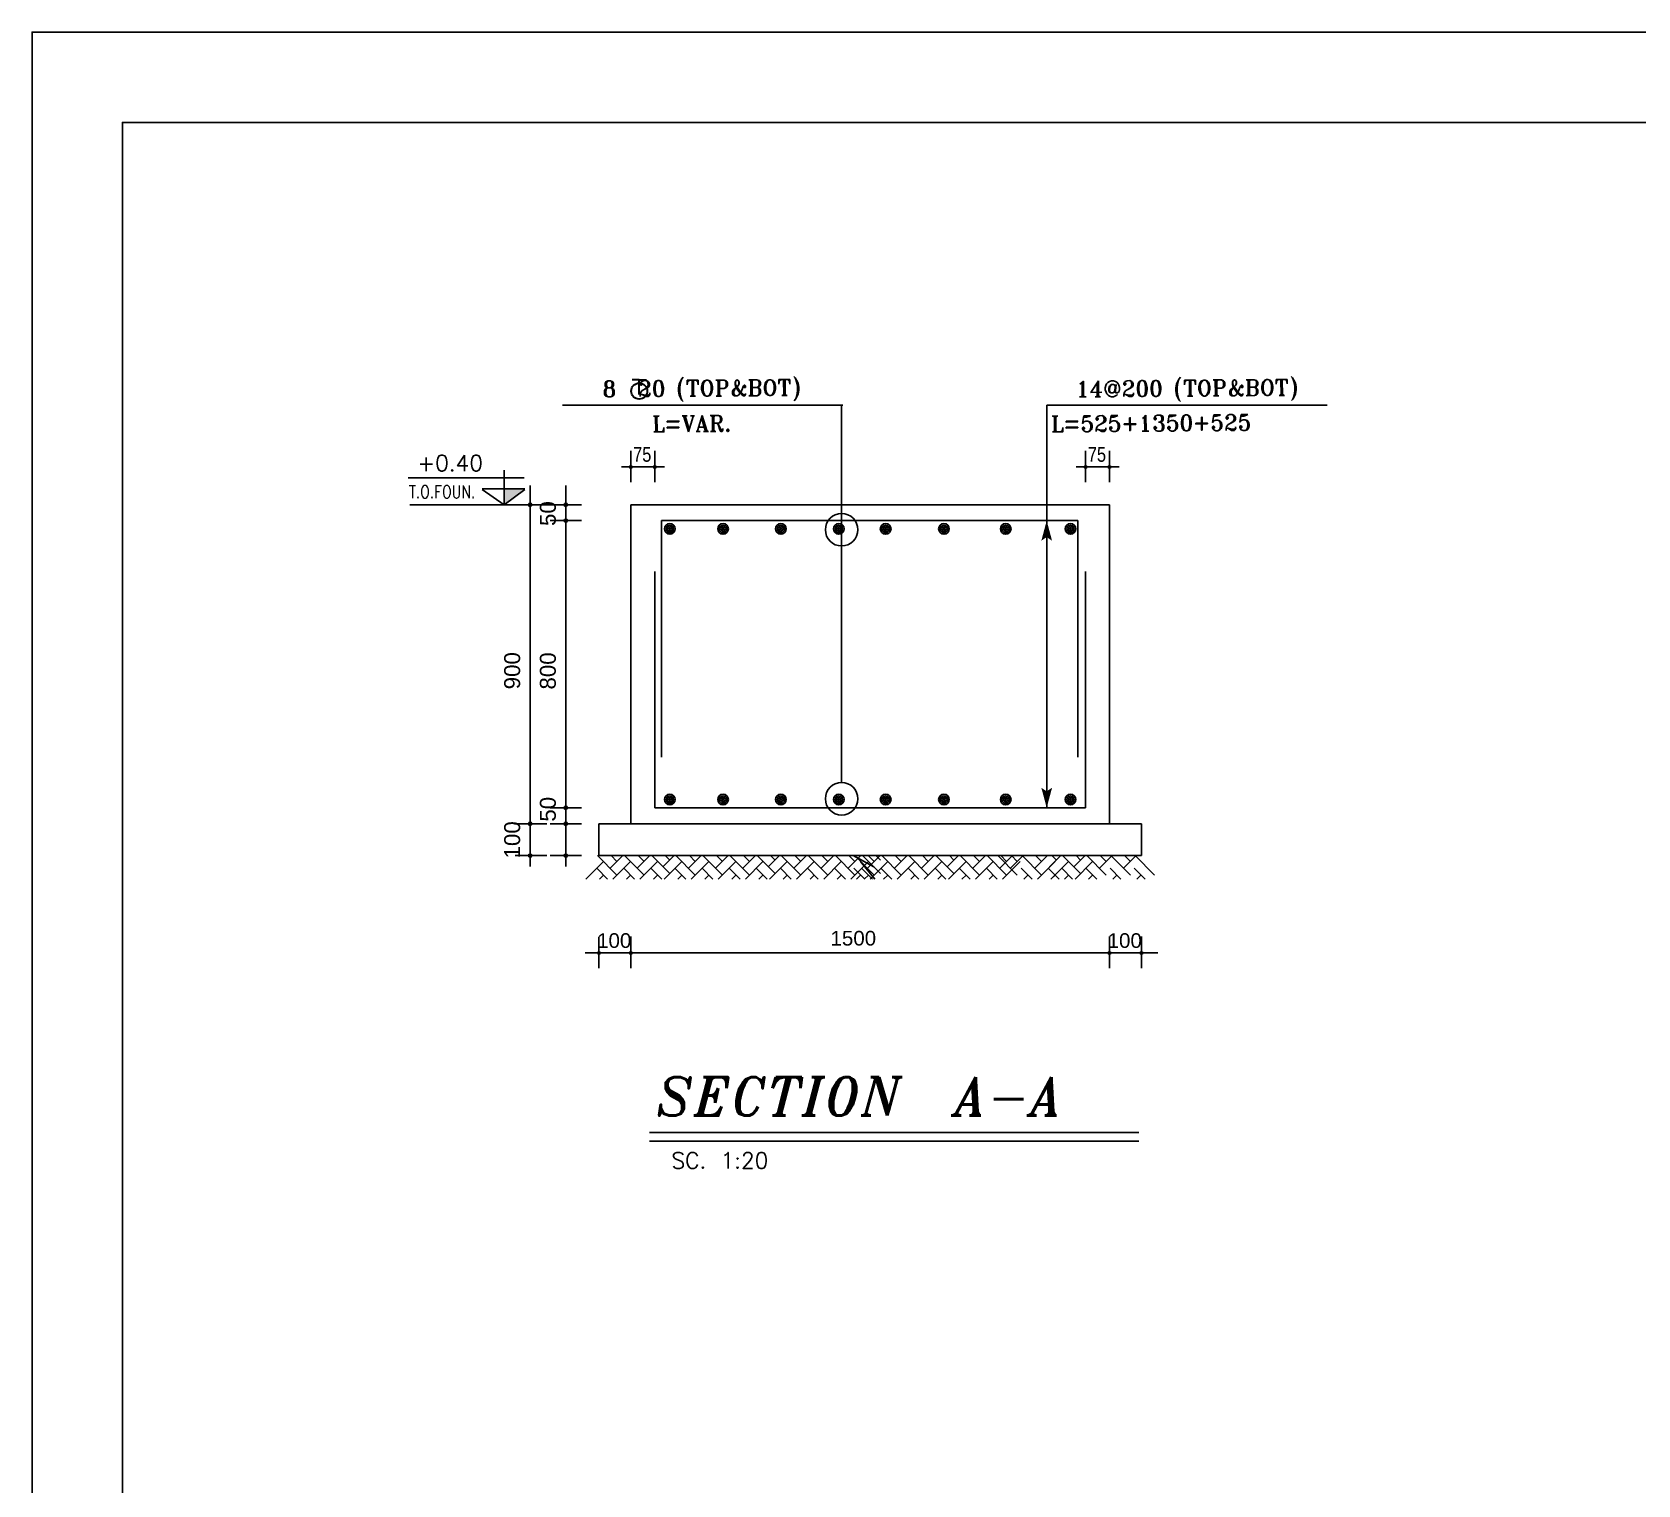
# Model space of a CAD drawing. Header units: inches. Extents: x 460503 to 460688, y 47570 to 48852.
# Drawn here: x 460506.05 to 460531.21, y 48614.82 to 48637.58 of the extents above; entities that cross this region are included whole.
import ezdxf
from ezdxf.enums import TextEntityAlignment as Align

# ---------------------------------------------------------------- set-up
doc = ezdxf.new("R2010")
doc.units = ezdxf.units.IN
doc.header["$MEASUREMENT"] = 0
doc.linetypes.add('HIDDEN', pattern=[0.375, 0.25, -0.125])
for name, color, linetype in [('1', 1, 'Continuous'), ('1R', 1, 'Continuous'), ('2Y', 2, 'Continuous'), ('3', 3, 'HIDDEN'), ('3G', 3, 'Continuous'), ('4C', 4, 'Continuous'), ('6M', 6, 'Continuous'), ('DIM', 8, 'Continuous'), ('lateral brace', 5, 'Continuous'), ('Layer4', 118, 'Continuous')]:
    doc.layers.add(name, color=color, linetype=linetype)
doc.layers.add('TEXT', color=250, linetype='Continuous', lineweight=30)
doc.styles.add('ITALICT', font='italict')
doc.styles.add('ROMANC', font='TXT.shx')
doc.styles.add('ROMANS', font='ROMANS', dxfattribs={"width": 0.8})
doc.styles.add('ROMANT', font='romant')
doc.styles.get("Standard").update_dxf_attribs({"font": 'arial.ttf'})

# ---------------------------------------------------------------- blocks, each defined once
blk = doc.blocks.new('P')
at = {"layer": '6M'}
blk.add_circle((0, 0), 0.291, dxfattribs=at)
blk = doc.blocks.new('F')
at = {"layer": '3'}
for points in [[(0, 0), (2.57, 0), (3.14, 0.84)], [(0, 0), (2.57, 0), (3.14, -0.84)]]:
    blk.add_solid(points, dxfattribs=at)

msp = doc.modelspace()

# ---------------------------------------------------------------- linework, layer by layer
at = {"color": 2}
msp.add_line((460513.44472592, 48630.17766086), (460513.44472592, 48630.72051408), dxfattribs=at)
at = {"layer": '1'}
msp.add_lwpolyline([(460507.46120186, 48579.53596317), (460588.72955203, 48579.53596317), (460588.72955203, 48636.1689598), (460507.46120186, 48636.1689598)], close=True, dxfattribs=at)
at = {"layer": '1R'}
for p, q in [((460514.35429581, 48631.74035911), (460518.74825609, 48631.74035911)), ((460514.35429581, 48631.74035911), (460518.73062262, 48631.74035911)), ((460515.69513275, 48631.74035911), (460518.73062262, 48631.74035911)), ((460518.73062262, 48629.54490105), (460518.73062262, 48631.74035911)), ((460521.94363311, 48625.42780597), (460521.94363311, 48631.74035911)), ((460521.94363311, 48631.74035911), (460526.33759339, 48631.74035911)), ((460521.94363311, 48631.74035911), (460526.31995991, 48631.74035911)), ((460515.4279277, 48631.02305705), (460515.4279277, 48630.53293428)), ((460515.8029277, 48631.02305705), (460515.8029277, 48630.53293428)), ((460522.5529277, 48631.02305705), (460522.5529277, 48630.53293428)), ((460522.9279277, 48631.02305705), (460522.9279277, 48630.53293428)), ((460515.95606721, 48630.76939837), (460515.28051008, 48630.76939837)), ((460523.08106721, 48630.76939837), (460522.40551008, 48630.76939837)), ((460513.84817454, 48630.48018239), (460513.84817454, 48624.50808496)), ((460514.40769393, 48630.48018239), (460514.40769393, 48624.50808496)), ((460511.96385462, 48630.17780666), (460514.23033249, 48630.17780666)), ((460513.60482082, 48630.17780666), (460514.11101018, 48630.17780666)), ((460514.16434021, 48630.17780666), (460514.65246049, 48630.17780666)), ((460514.16434021, 48629.92780666), (460514.65246049, 48629.92780666)), ((460518.73062262, 48625.82420679), (460518.73062262, 48629.54490105)), ((460514.16434021, 48625.42780666), (460514.65246049, 48625.42780666)), ((460513.60482082, 48625.17780666), (460514.11101018, 48625.17780666)), ((460514.16434021, 48625.17780666), (460514.65246049, 48625.17780666)), ((460513.61214794, 48624.67780805), (460514.11101018, 48624.67780805)), ((460514.16434021, 48624.67780666), (460514.65246049, 48624.67780666)), ((460514.92792909, 48623.40637553), (460514.92792909, 48622.91625276)), ((460515.4279277, 48623.41223723), (460515.4279277, 48622.91625276)), ((460522.9279277, 48623.41223723), (460522.9279277, 48622.91625276)), ((460523.4279277, 48623.41223723), (460523.4279277, 48622.91625276)), ((460523.68273968, 48623.15271685), (460514.7091007, 48623.15271685))]:
    msp.add_line(p, q, dxfattribs=at)
at = {"layer": '2Y'}
for p, q in [((460513.75647831, 48630.59711053), (460511.93915737, 48630.59711053)), ((460513.44472592, 48630.17766086), (460513.09744379, 48630.41826296)), ((460513.09753272, 48630.42455415), (460513.76538298, 48630.42455415)), ((460513.76529405, 48630.41826296), (460513.44472592, 48630.17766086)), ((460515.21011892, 48624.37280402), (460514.90511489, 48624.67780805)), ((460515.1040532, 48624.47886974), (460515.30299151, 48624.67780805)), ((460515.21011892, 48624.58493546), (460515.11724633, 48624.67780805)), ((460515.63438181, 48624.37280402), (460515.32937778, 48624.67780805)), ((460515.52831609, 48624.47886974), (460515.7272544, 48624.67780805)), ((460515.63438181, 48624.58493546), (460515.54150922, 48624.67780805)), ((460515.63438181, 48624.58493546), (460515.54150922, 48624.67780805)), ((460516.03585256, 48624.39559616), (460515.75364067, 48624.67780805)), ((460515.92978684, 48624.50166188), (460516.105933, 48624.67780805)), ((460516.03585256, 48624.60772761), (460515.96577211, 48624.67780805)), ((460516.43732331, 48624.37280402), (460516.13231927, 48624.67780805)), ((460516.33125758, 48624.47886974), (460516.5301959, 48624.67780805)), ((460516.43732331, 48624.58493546), (460516.34445072, 48624.67780805)), ((460516.8615862, 48624.37280402), (460516.55658217, 48624.67780805)), ((460516.86158759, 48624.37280263), (460516.55658355, 48624.67780666)), ((460516.75552048, 48624.47886974), (460516.95445879, 48624.67780805)), ((460516.75552186, 48624.47886835), (460516.95446017, 48624.67780666)), ((460516.8615862, 48624.58493546), (460516.76871361, 48624.67780805)), ((460516.86158759, 48624.58493408), (460516.768715, 48624.67780666)), ((460517.28585048, 48624.37280263), (460516.98084644, 48624.67780666)), ((460517.17978475, 48624.47886835), (460517.37872307, 48624.67780666)), ((460517.28585048, 48624.58493408), (460517.19297789, 48624.67780666)), ((460517.28585048, 48624.58493408), (460517.19297789, 48624.67780666)), ((460517.68732123, 48624.39559477), (460517.40510934, 48624.67780666)), ((460517.5812555, 48624.5016605), (460517.75740167, 48624.67780666)), ((460517.68732123, 48624.60772622), (460517.61724078, 48624.67780666)), ((460518.08879197, 48624.37280263), (460517.78378794, 48624.67780666)), ((460517.98272625, 48624.47886835), (460518.18166456, 48624.67780666)), ((460518.08879197, 48624.58493408), (460517.99591939, 48624.67780666)), ((460518.51305487, 48624.37280263), (460518.20805083, 48624.67780666)), ((460518.51305487, 48624.37280263), (460518.20805083, 48624.67780666)), ((460518.40698914, 48624.47886835), (460518.60592745, 48624.67780666)), ((460518.40698914, 48624.47886835), (460518.60592745, 48624.67780666)), ((460518.51305487, 48624.58493408), (460518.42018228, 48624.67780666)), ((460518.51305487, 48624.58493408), (460518.42018228, 48624.67780666)), ((460518.93731776, 48624.37280263), (460518.63231372, 48624.67780666)), ((460518.83125203, 48624.47886835), (460519.03019035, 48624.67780666)), ((460518.93731776, 48624.58493408), (460518.84444517, 48624.67780666)), ((460518.93731776, 48624.58493408), (460518.84444517, 48624.67780666)), ((460519.23272278, 48624.5016605), (460518.90886895, 48624.67780666)), ((460519.24025925, 48624.37280263), (460518.93525522, 48624.67780666)), ((460519.33878851, 48624.39559477), (460519.05657662, 48624.67780666)), ((460519.13419353, 48624.47886835), (460519.33313184, 48624.67780666)), ((460519.24025925, 48624.58493408), (460519.14738667, 48624.67780666)), ((460519.33878851, 48624.60772622), (460519.26870806, 48624.67780666)), ((460519.66452215, 48624.37280263), (460519.35951811, 48624.67780666)), ((460519.66452215, 48624.37280263), (460519.35951811, 48624.67780666)), ((460519.55845642, 48624.47886835), (460519.75739473, 48624.67780666)), ((460519.55845642, 48624.47886835), (460519.75739473, 48624.67780666)), ((460519.66452215, 48624.58493408), (460519.57164956, 48624.67780666)), ((460519.66452215, 48624.58493408), (460519.57164956, 48624.67780666)), ((460520.08878504, 48624.37280263), (460519.783781, 48624.67780666)), ((460519.98271931, 48624.47886835), (460520.18165763, 48624.67780666)), ((460520.08878504, 48624.58493408), (460519.99591245, 48624.67780666)), ((460520.08878504, 48624.58493408), (460519.99591245, 48624.67780666)), ((460520.49025579, 48624.39559477), (460520.2080439, 48624.67780666)), ((460520.38419006, 48624.5016605), (460520.56033623, 48624.67780666)), ((460520.49025579, 48624.60772622), (460520.42017534, 48624.67780666)), ((460520.89172653, 48624.37280263), (460520.5867225, 48624.67780666)), ((460520.78566081, 48624.47886835), (460520.98459912, 48624.67780666)), ((460520.89172653, 48624.58493408), (460520.79885395, 48624.67780666)), ((460521.31598943, 48624.37280263), (460521.01098539, 48624.67780666)), ((460521.48290204, 48624.37280263), (460521.17789801, 48624.67780666)), ((460521.2099237, 48624.47886835), (460521.40886201, 48624.67780666)), ((460521.31598943, 48624.58493408), (460521.22311684, 48624.67780666)), ((460521.37683632, 48624.47886835), (460521.57577463, 48624.67780666)), ((460521.48290204, 48624.58493408), (460521.39002946, 48624.67780666)), ((460521.86157926, 48624.37280402), (460521.55657523, 48624.67780805)), ((460521.86157926, 48624.37280402), (460521.55657523, 48624.67780805)), ((460521.75551354, 48624.47886974), (460521.95445185, 48624.67780805)), ((460521.86157926, 48624.58493546), (460521.76870667, 48624.67780805)), ((460521.98929253, 48624.50166188), (460522.1654387, 48624.67780805)), ((460522.09535826, 48624.60772761), (460522.02527781, 48624.67780805)), ((460522.47403686, 48624.39559616), (460522.19182497, 48624.67780805)), ((460522.36797114, 48624.50166188), (460522.54411731, 48624.67780805)), ((460522.47403686, 48624.60772761), (460522.40395642, 48624.67780805)), ((460522.87550761, 48624.37280402), (460522.57050358, 48624.67780805)), ((460522.76944189, 48624.47886974), (460522.9683802, 48624.67780805)), ((460522.87550761, 48624.58493546), (460522.78263502, 48624.67780805)), ((460523.25418622, 48624.37280402), (460522.94918218, 48624.67780805)), ((460523.14812049, 48624.47886974), (460523.3470588, 48624.67780805)), ((460523.25418622, 48624.58493546), (460523.16131363, 48624.67780805)), ((460523.63286343, 48624.37280541), (460523.3278594, 48624.67780944)), ((460514.72181672, 48624.30876471), (460514.99798747, 48624.58493546)), ((460515.06202678, 48624.30876471), (460514.89192175, 48624.47886974)), ((460514.93394817, 48624.30876471), (460514.99798747, 48624.37280402)), ((460515.14607961, 48624.30876471), (460515.42225037, 48624.58493546)), ((460515.48628967, 48624.30876471), (460515.31618464, 48624.47886974)), ((460515.35821106, 48624.30876471), (460515.42225037, 48624.37280402)), ((460515.57034251, 48624.30876471), (460515.84651326, 48624.58493546)), ((460515.91055256, 48624.30876471), (460515.74044753, 48624.47886974)), ((460515.78247395, 48624.30876471), (460515.84651326, 48624.37280402)), ((460515.94902111, 48624.30876471), (460516.22519186, 48624.58493546)), ((460516.28923117, 48624.30876471), (460516.11912614, 48624.47886974)), ((460516.16115256, 48624.30876471), (460516.22519186, 48624.37280402)), ((460516.373284, 48624.30876471), (460516.64945475, 48624.58493546)), ((460516.37328539, 48624.30876333), (460516.64945614, 48624.58493408)), ((460516.71349406, 48624.30876471), (460516.54338903, 48624.47886974)), ((460516.71349545, 48624.30876333), (460516.54339042, 48624.47886835)), ((460516.58541545, 48624.30876471), (460516.64945475, 48624.37280402)), ((460516.58541684, 48624.30876333), (460516.64945614, 48624.37280263)), ((460516.79754689, 48624.30876471), (460517.07371764, 48624.58493546)), ((460516.79754828, 48624.30876333), (460517.07371903, 48624.58493408)), ((460517.13775834, 48624.30876333), (460516.96765331, 48624.47886835)), ((460517.00967973, 48624.30876333), (460517.07371903, 48624.37280263)), ((460517.22181117, 48624.30876333), (460517.49798192, 48624.58493408)), ((460517.56202123, 48624.30876333), (460517.3919162, 48624.47886835)), ((460517.43394262, 48624.30876333), (460517.49798192, 48624.37280263)), ((460517.60048978, 48624.30876333), (460517.87666053, 48624.58493408)), ((460517.94069983, 48624.30876333), (460517.77059481, 48624.47886835)), ((460517.81262122, 48624.30876333), (460517.87666053, 48624.37280263)), ((460518.02475267, 48624.30876333), (460518.30092342, 48624.58493408)), ((460518.02475267, 48624.30876333), (460518.30092342, 48624.58493408)), ((460518.36496272, 48624.30876333), (460518.1948577, 48624.47886835)), ((460518.36496273, 48624.30876333), (460518.1948577, 48624.47886835)), ((460518.23688412, 48624.30876333), (460518.30092342, 48624.37280263)), ((460518.23688412, 48624.30876333), (460518.30092342, 48624.37280263)), ((460518.44901556, 48624.30876333), (460518.72518631, 48624.58493408)), ((460518.44901556, 48624.30876333), (460518.72518631, 48624.58493408)), ((460518.78922562, 48624.30876333), (460518.61912059, 48624.47886835)), ((460518.66114701, 48624.30876333), (460518.72518631, 48624.37280263)), ((460518.87327845, 48624.30876333), (460519.1494492, 48624.58493408)), ((460519.09216711, 48624.30876333), (460518.92206209, 48624.47886835)), ((460518.9640885, 48624.30876333), (460519.02812781, 48624.37280263)), ((460519.25195706, 48624.30876333), (460519.02812781, 48624.58493408)), ((460519.21348851, 48624.30876333), (460519.04338348, 48624.47886835)), ((460519.0854099, 48624.30876333), (460519.1494492, 48624.37280263)), ((460519.17621995, 48624.30876333), (460519.4523907, 48624.58493408)), ((460519.17621995, 48624.30876333), (460519.4523907, 48624.58493408)), ((460519.51643, 48624.30876333), (460519.34632498, 48624.47886835)), ((460519.51643, 48624.30876333), (460519.34632498, 48624.47886835)), ((460519.3883514, 48624.30876333), (460519.4523907, 48624.37280263)), ((460519.3883514, 48624.30876333), (460519.4523907, 48624.37280263)), ((460519.60048284, 48624.30876333), (460519.87665359, 48624.58493408)), ((460519.60048284, 48624.30876333), (460519.87665359, 48624.58493408)), ((460519.9406929, 48624.30876333), (460519.77058787, 48624.47886835)), ((460519.81261429, 48624.30876333), (460519.87665359, 48624.37280263)), ((460520.02474573, 48624.30876333), (460520.30091648, 48624.58493408)), ((460520.36495579, 48624.30876333), (460520.19485076, 48624.47886835)), ((460520.23687718, 48624.30876333), (460520.30091648, 48624.37280263)), ((460520.40342434, 48624.30876333), (460520.67959509, 48624.58493408)), ((460520.74363439, 48624.30876333), (460520.57352937, 48624.47886835)), ((460520.61555578, 48624.30876333), (460520.67959509, 48624.37280263)), ((460520.82768723, 48624.30876333), (460521.10385798, 48624.58493408)), ((460521.16789728, 48624.30876333), (460520.99779226, 48624.47886835)), ((460521.03981868, 48624.30876333), (460521.10385798, 48624.37280263)), ((460521.25195012, 48624.30876333), (460521.52812087, 48624.58493408)), ((460521.71348712, 48624.30876471), (460521.54338209, 48624.47886974)), ((460521.71348712, 48624.30876471), (460521.54338209, 48624.47886974)), ((460521.58540851, 48624.30876471), (460521.64944782, 48624.37280402)), ((460521.58540851, 48624.30876471), (460521.64944782, 48624.37280402)), ((460521.79753996, 48624.30876471), (460522.07371071, 48624.58493546)), ((460522.13775001, 48624.30876471), (460521.96764498, 48624.47886974)), ((460522.00852681, 48624.30876471), (460522.28469756, 48624.58493546)), ((460522.0096714, 48624.30876471), (460522.07371071, 48624.37280402)), ((460522.34873686, 48624.30876471), (460522.17863184, 48624.47886974)), ((460522.34873686, 48624.30876471), (460522.17863184, 48624.47886974)), ((460522.22065826, 48624.30876471), (460522.28469756, 48624.37280402)), ((460522.22065826, 48624.30876471), (460522.28469756, 48624.37280402)), ((460522.38720542, 48624.30876471), (460522.66337617, 48624.58493546)), ((460522.72741547, 48624.30876471), (460522.55731044, 48624.47886974)), ((460522.59933686, 48624.30876471), (460522.66337617, 48624.37280402)), ((460523.10609408, 48624.30876471), (460522.93598905, 48624.47886974)), ((460522.97801547, 48624.30876471), (460523.04205477, 48624.37280402)), ((460523.48477129, 48624.3087661), (460523.31466627, 48624.47887113)), ((460523.35669268, 48624.3087661), (460523.42073199, 48624.37280541))]:
    msp.add_line(p, q, dxfattribs=at)
for centre in [(460518.73062262, 48629.78637696), (460518.73062262, 48625.56923637)]:
    msp.add_circle(centre, 0.25497043, dxfattribs=at)
at = {"layer": '3G'}
for p, q in [((460515.4279277, 48630.17780666), (460515.4279277, 48625.17780666)), ((460515.4279277, 48630.17780666), (460522.9279277, 48630.17780666)), ((460522.9279277, 48630.17780666), (460522.9279277, 48625.17780666)), ((460514.9279277, 48624.67780666), (460514.9279277, 48625.17780666)), ((460514.9279277, 48625.17780666), (460523.4279277, 48625.17780666)), ((460523.4279277, 48624.67780666), (460523.4279277, 48625.17780666)), ((460514.9279277, 48624.67780666), (460523.4279277, 48624.67780666)), ((460515.72139843, 48620.20312005), (460523.38617126, 48620.20312005))]:
    msp.add_line(p, q, dxfattribs=at)
msp.add_solid([(460513.44472592, 48630.17766086), (460513.76529405, 48630.41826296), (460513.44472592, 48630.41826296)], dxfattribs=at)
at = {"layer": '6M'}
for p, q in [((460515.90812497, 48629.92780736), (460515.90812497, 48626.22257979)), ((460515.90812497, 48629.92780736), (460522.43240542, 48629.92780736)), ((460522.43240542, 48629.92780736), (460522.43240542, 48626.22257979)), ((460515.8029277, 48625.42780597), (460515.8029277, 48629.13303353)), ((460522.55290411, 48625.42780597), (460522.55290411, 48629.13303353)), ((460515.8029277, 48625.42780597), (460522.55290411, 48625.42780597)), ((460515.72139843, 48620.33753307), (460523.38617126, 48620.33753307))]:
    msp.add_line(p, q, dxfattribs=at)
for centre, radius in [((460516.03858426, 48629.79882563), 0.08363402), ((460516.87204944, 48629.79882563), 0.08363402), ((460517.77862675, 48629.79882563), 0.08363402), ((460518.68559308, 48629.79882563), 0.08363402), ((460519.42026232, 48629.79882563), 0.08363402), ((460520.33421513, 48629.79882563), 0.08363402), ((460521.30154745, 48629.79882563), 0.08363402), ((460522.31727115, 48629.79882563), 0.08363402), ((460516.03858426, 48629.79882563), 0.05863402), ((460516.03858426, 48629.79882563), 0.03753962), ((460516.03858426, 48629.79882563), 0.01253962), ((460516.87204944, 48629.79882563), 0.05863402), ((460516.87204944, 48629.79882563), 0.03753962), ((460516.87204944, 48629.79882563), 0.01253962), ((460517.77862675, 48629.79882563), 0.05863402), ((460517.77862675, 48629.79882563), 0.03753962), ((460517.77862675, 48629.79882563), 0.01253962), ((460518.68559308, 48629.79882563), 0.05863402), ((460518.68559308, 48629.79882563), 0.03753962), ((460518.68559308, 48629.79882563), 0.01253962), ((460519.42026232, 48629.79882563), 0.05863402), ((460519.42026232, 48629.79882563), 0.03753962), ((460519.42026232, 48629.79882563), 0.01253962), ((460520.33421513, 48629.79882563), 0.05863402), ((460520.33421513, 48629.79882563), 0.03753962), ((460520.33421513, 48629.79882563), 0.01253962), ((460521.30154745, 48629.79882563), 0.05863402), ((460521.30154745, 48629.79882563), 0.03753962), ((460521.30154745, 48629.79882563), 0.01253962), ((460522.31727115, 48629.79882563), 0.05863402), ((460522.31727115, 48629.79882563), 0.03753962), ((460522.31727115, 48629.79882563), 0.01253962), ((460516.03858426, 48625.5567877), 0.08363402), ((460516.03858426, 48625.5567877), 0.05863402), ((460516.87204944, 48625.5567877), 0.08363402), ((460516.87204944, 48625.5567877), 0.05863402), ((460517.77862675, 48625.5567877), 0.08363402), ((460517.77862675, 48625.5567877), 0.05863402), ((460518.68559308, 48625.5567877), 0.08363402), ((460518.68559308, 48625.5567877), 0.05863402), ((460519.42026232, 48625.5567877), 0.08363402), ((460519.42026232, 48625.5567877), 0.05863402), ((460520.33421513, 48625.5567877), 0.08363402), ((460520.33421513, 48625.5567877), 0.05863402), ((460521.30154745, 48625.5567877), 0.08363402), ((460521.30154745, 48625.5567877), 0.05863402), ((460522.31727115, 48625.5567877), 0.08363402), ((460522.31727115, 48625.5567877), 0.05863402), ((460516.03858426, 48625.5567877), 0.03753962), ((460516.03858426, 48625.5567877), 0.01253962), ((460516.87204944, 48625.5567877), 0.03753962), ((460516.87204944, 48625.5567877), 0.01253962), ((460517.77862675, 48625.5567877), 0.03753962), ((460517.77862675, 48625.5567877), 0.01253962), ((460518.68559308, 48625.5567877), 0.03753962), ((460518.68559308, 48625.5567877), 0.01253962), ((460519.42026232, 48625.5567877), 0.03753962), ((460519.42026232, 48625.5567877), 0.01253962), ((460520.33421513, 48625.5567877), 0.03753962), ((460520.33421513, 48625.5567877), 0.01253962), ((460521.30154745, 48625.5567877), 0.03753962), ((460521.30154745, 48625.5567877), 0.01253962), ((460522.31727115, 48625.5567877), 0.03753962), ((460522.31727115, 48625.5567877), 0.01253962)]:
    msp.add_circle(centre, radius, dxfattribs=at)
at = {"layer": 'DIM'}
msp.add_lwpolyline([(460506.04537694, 48578.12013825), (460590.14537694, 48578.12013825), (460590.14537694, 48637.58478472), (460506.04537694, 48637.58478472)], close=True, dxfattribs=at)
at = {"layer": 'lateral brace'}
msp.add_lwpolyline([(460506.04537694, 48578.12013825), (460590.14537694, 48578.12013825), (460590.14537694, 48637.58478472), (460506.04537694, 48637.58478472)], close=True, dxfattribs=at)
at = {"layer": 'Layer4'}
msp.add_lwpolyline([(460590.14537694, 48637.58478472), (460506.04537694, 48637.58478472), (460506.04537694, 48578.12013825), (460590.14537694, 48578.12013825)], close=True, dxfattribs=at)
at = {"layer": 'TEXT', "color": 3}
for p, q in [((460515.55888698, 48632.13684012), (460515.44682063, 48632.13684012)), ((460515.55888698, 48631.90745454), (460515.55888698, 48632.13684012)), ((460515.55888698, 48632.13684012), (460515.67095334, 48632.13684012))]:
    msp.add_line(p, q, dxfattribs=at)
msp.add_circle((460515.55888698, 48631.95842911), 0.1261609, dxfattribs=at)

# ---------------------------------------------------------------- block references
at = {"layer": '3G', "xscale": 0.0699998057505127, "yscale": 0.0699998057505127, "zscale": 0.0699998057505127, "rotation": 270}
for p in [(460515.4279277, 48630.76939837), (460515.8029277, 48630.76939837), (460522.5529277, 48630.76939837), (460522.9279277, 48630.76939837), (460514.92792909, 48623.15271685), (460515.4279277, 48623.15271685), (460522.92790411, 48623.15271685), (460523.42790273, 48623.15271685)]:
    msp.add_blockref('P', p, dxfattribs=at)
at = {"layer": '3G', "xscale": 0.0874997571791028, "yscale": 0.0874997571791028, "zscale": 0.0874997571791028}
for p in [(460513.84817454, 48630.17780666), (460514.40769393, 48630.17780666), (460514.40769393, 48629.92780666), (460514.40769393, 48625.42780666), (460513.84817454, 48625.17780666), (460514.40769393, 48625.17780666), (460513.84817454, 48624.67780805), (460514.40769393, 48624.67780666)]:
    msp.add_blockref('P', p, dxfattribs=at)
at = {"layer": '4C', "yscale": 0.1000000000000227, "zscale": 0.1000000000000227, "rotation": 90}
for p, xscale in [((460521.94363311, 48629.92780736), -0.1000000000000227), ((460521.94363311, 48625.42780597), 0.1000000000000227)]:
    msp.add_blockref('F', p, dxfattribs=dict(at, xscale=xscale))

# ---------------------------------------------------------------- texts
at = {"layer": '3G', "style": 'ROMANT'}
for s, height, p in [(' 8  20 (TOP&BOT)', 0.2499993062, (460514.81285864, 48631.86551043)), ('14@200 (TOP&BOT)', 0.2499993062, (460522.40219594, 48631.86551043)), ('L=VAR.', 0.249999306, (460515.76371939, 48631.31734943)), ('L=525+1350+525', 0.2499993062, (460522.01221976, 48631.31734943))]:
    msp.add_text(s, height=height, rotation=0.45, dxfattribs=at).set_placement(p)
at = {"layer": '3G'}
for s, style, p in [('+0.40', 'ROMANS', (460512.08142802, 48630.70578087)), ('SC. 1:20', 'ROMANC', (460516.06300227, 48619.77549984))]:
    msp.add_text(s, height=0.249999306, dxfattribs=dict(at, style=style)).set_placement(p)
at = {"layer": '3G', "width": 0.8}
for p in [(460515.60555862, 48630.96368738), (460522.73055862, 48630.96368738)]:
    msp.add_text('75', height=0.229999362, dxfattribs=at).set_placement(p, align=Align.MIDDLE)
at = {"layer": '3G', "style": 'ROMANS', "width": 0.8}
msp.add_text('T.O.FOUN.', height=0.199999445, dxfattribs=at).set_placement((460511.94844169, 48630.27963239))
at = {"layer": '3G'}
for s, p in [('50', (460514.1265367, 48630.03841751)), ('900', (460513.56701732, 48627.57574018)), ('800', (460514.1265367, 48627.57243751)), ('50', (460514.1265367, 48625.40448582)), ('100', (460513.56701732, 48624.92522545))]:
    msp.add_text(s, height=0.249999306, rotation=90, dxfattribs=at).set_placement(p, align=Align.MIDDLE)
for s, p in [('100', (460515.16650847, 48623.34700586)), ('1500', (460518.9133305, 48623.38388964)), ('100', (460523.1664835, 48623.34700586))]:
    msp.add_text(s, height=0.229999362, dxfattribs=at).set_placement(p, align=Align.MIDDLE)
at = {"layer": '6M', "style": 'ITALICT'}
msp.add_text('SECTION  A-A', height=0.5999983349, dxfattribs=at).set_placement((460515.82052728, 48620.60454398))

doc.saveas('drawing.dxf')
